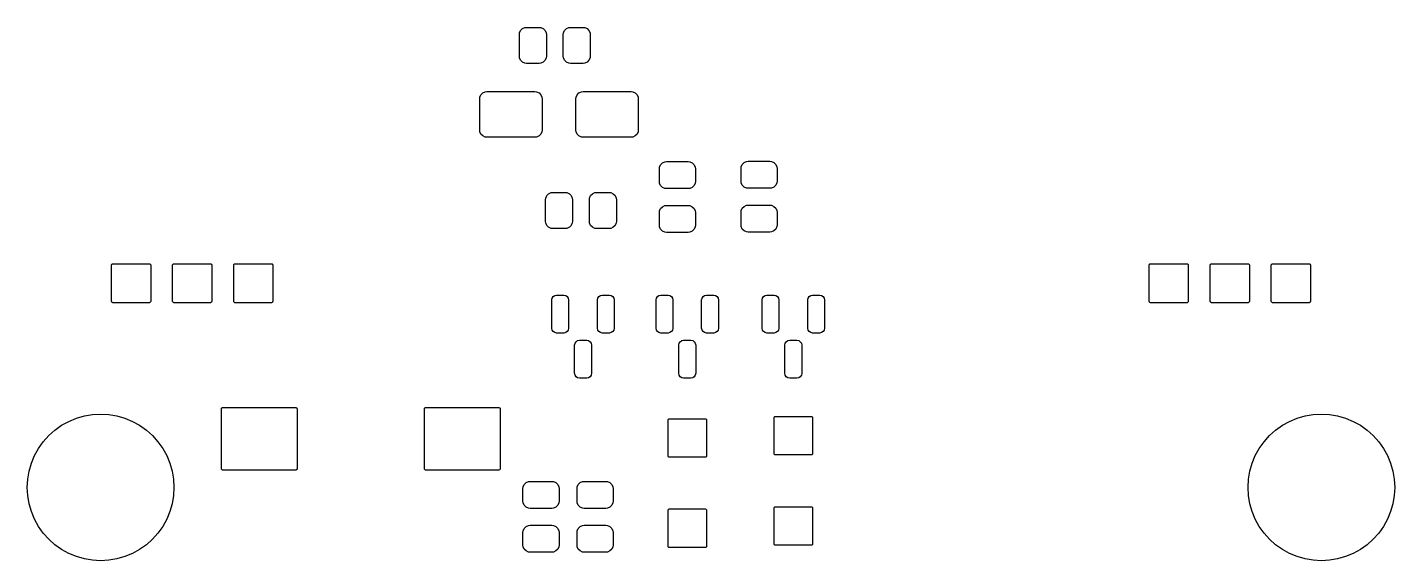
# Model space of a CAD drawing. Extents: x -0.12 to 2.12, y -0.12 to 2.52.
# Drawn here: x -0.12 to 2.12, y -0.12 to 0.754 of the extents above; entities that cross this region are included whole.
import ezdxf

# ---------------------------------------------------------------- set-up
doc = ezdxf.new("R2010")
doc.units = 0
doc.header["$MEASUREMENT"] = 0
doc.layers.add('BLACK', color=7, linetype='CONTINUOUS')

msp = doc.modelspace()

# ---------------------------------------------------------------- linework, layer by layer
at = {"layer": 'BLACK', "linetype": 'CONTINUOUS'}
for p, q in [((0.686, 0.7421), (0.6863, 0.7448)), ((0.686, 0.7067), (0.686, 0.7421)), ((0.6863, 0.7448), (0.6881, 0.7488)), ((0.6881, 0.7488), (0.6912, 0.7519)), ((0.6912, 0.7519), (0.6951, 0.7536)), ((0.6951, 0.7536), (0.6978, 0.7539)), ((0.6978, 0.7539), (0.7185, 0.7539)), ((0.7185, 0.7539), (0.7212, 0.7536)), ((0.7212, 0.7536), (0.7252, 0.7519)), ((0.7252, 0.7519), (0.7282, 0.7488)), ((0.7282, 0.7488), (0.73, 0.7448)), ((0.73, 0.7448), (0.7303, 0.7421)), ((0.7303, 0.7421), (0.7303, 0.7067)), ((0.7579, 0.7421), (0.7582, 0.7448)), ((0.7579, 0.7067), (0.7579, 0.7421)), ((0.7582, 0.7448), (0.7599, 0.7488)), ((0.7599, 0.7488), (0.763, 0.7519)), ((0.763, 0.7519), (0.767, 0.7536)), ((0.767, 0.7536), (0.7697, 0.7539)), ((0.7697, 0.7539), (0.7904, 0.7539)), ((0.7904, 0.7539), (0.7931, 0.7536)), ((0.7931, 0.7536), (0.797, 0.7519)), ((0.797, 0.7519), (0.8001, 0.7488)), ((0.8001, 0.7488), (0.8019, 0.7448)), ((0.8019, 0.7448), (0.8022, 0.7421)), ((0.8022, 0.7421), (0.8022, 0.7067)), ((0.6863, 0.704), (0.686, 0.7067)), ((0.6881, 0.7), (0.6863, 0.704)), ((0.6912, 0.6969), (0.6881, 0.7)), ((0.6951, 0.6952), (0.6912, 0.6969)), ((0.6978, 0.6949), (0.6951, 0.6952)), ((0.7185, 0.6949), (0.6978, 0.6949)), ((0.7212, 0.6952), (0.7185, 0.6949)), ((0.7252, 0.6969), (0.7212, 0.6952)), ((0.7282, 0.7), (0.7252, 0.6969)), ((0.73, 0.704), (0.7282, 0.7)), ((0.7303, 0.7067), (0.73, 0.704)), ((0.7582, 0.704), (0.7579, 0.7067)), ((0.7599, 0.7), (0.7582, 0.704)), ((0.763, 0.6969), (0.7599, 0.7)), ((0.767, 0.6952), (0.763, 0.6969)), ((0.7697, 0.6949), (0.767, 0.6952)), ((0.7904, 0.6949), (0.7697, 0.6949)), ((0.7931, 0.6952), (0.7904, 0.6949)), ((0.797, 0.6969), (0.7931, 0.6952)), ((0.8001, 0.7), (0.797, 0.6969)), ((0.8019, 0.704), (0.8001, 0.7)), ((0.8022, 0.7067), (0.8019, 0.704)), ((0.6211, 0.6368), (0.6214, 0.6395)), ((0.6211, 0.5856), (0.6211, 0.6368)), ((0.6214, 0.6395), (0.6231, 0.6435)), ((0.6231, 0.6435), (0.6262, 0.6466)), ((0.6262, 0.6466), (0.6302, 0.6483)), ((0.6302, 0.6483), (0.6329, 0.6486)), ((0.6329, 0.6486), (0.7116, 0.6486)), ((0.7116, 0.6486), (0.7143, 0.6483)), ((0.7143, 0.6483), (0.7183, 0.6466)), ((0.7183, 0.6466), (0.7214, 0.6435)), ((0.7214, 0.6435), (0.7231, 0.6395)), ((0.7231, 0.6395), (0.7234, 0.6368)), ((0.7234, 0.6368), (0.7234, 0.5856)), ((0.7785, 0.6368), (0.7789, 0.6395)), ((0.7785, 0.5856), (0.7785, 0.6368)), ((0.7789, 0.6395), (0.7806, 0.6435)), ((0.7806, 0.6435), (0.7837, 0.6466)), ((0.7837, 0.6466), (0.7877, 0.6483)), ((0.7877, 0.6483), (0.7904, 0.6486)), ((0.7904, 0.6486), (0.8691, 0.6486)), ((0.8691, 0.6486), (0.8718, 0.6483)), ((0.8718, 0.6483), (0.8758, 0.6466)), ((0.8758, 0.6466), (0.8788, 0.6435)), ((0.8788, 0.6435), (0.8806, 0.6395)), ((0.8806, 0.6395), (0.8809, 0.6368)), ((0.8809, 0.6368), (0.8809, 0.5856)), ((0.6214, 0.5829), (0.6211, 0.5856)), ((0.6231, 0.579), (0.6214, 0.5829)), ((0.7231, 0.5829), (0.7214, 0.579)), ((0.7234, 0.5856), (0.7231, 0.5829)), ((0.7789, 0.5829), (0.7785, 0.5856)), ((0.7806, 0.579), (0.7789, 0.5829)), ((0.8806, 0.5829), (0.8788, 0.579)), ((0.8809, 0.5856), (0.8806, 0.5829)), ((0.6262, 0.5759), (0.6231, 0.579)), ((0.6302, 0.5741), (0.6262, 0.5759)), ((0.6329, 0.5738), (0.6302, 0.5741)), ((0.7116, 0.5738), (0.6329, 0.5738)), ((0.7143, 0.5741), (0.7116, 0.5738)), ((0.7183, 0.5759), (0.7143, 0.5741)), ((0.7214, 0.579), (0.7183, 0.5759)), ((0.7837, 0.5759), (0.7806, 0.579)), ((0.7877, 0.5741), (0.7837, 0.5759)), ((0.7904, 0.5738), (0.7877, 0.5741)), ((0.8691, 0.5738), (0.7904, 0.5738)), ((0.8718, 0.5741), (0.8691, 0.5738)), ((0.8758, 0.5759), (0.8718, 0.5741)), ((0.8788, 0.579), (0.8758, 0.5759)), ((0.9154, 0.5221), (0.9157, 0.5248)), ((0.9154, 0.5015), (0.9154, 0.5221)), ((0.9157, 0.5248), (0.9174, 0.5288)), ((0.9174, 0.5288), (0.9205, 0.5319)), ((0.9205, 0.5319), (0.9245, 0.5336)), ((0.9245, 0.5336), (0.9272, 0.534)), ((0.9272, 0.534), (0.9626, 0.534)), ((0.9626, 0.534), (0.9653, 0.5336)), ((0.9653, 0.5336), (0.9693, 0.5319)), ((0.9693, 0.5319), (0.9723, 0.5288)), ((0.9723, 0.5288), (0.9741, 0.5248)), ((0.9741, 0.5248), (0.9744, 0.5221)), ((0.9744, 0.5221), (0.9744, 0.5015)), ((1.0492, 0.5226), (1.0495, 0.5253)), ((1.0492, 0.502), (1.0492, 0.5226)), ((1.0495, 0.5253), (1.0513, 0.5293)), ((1.0513, 0.5293), (1.0543, 0.5324)), ((1.0543, 0.5324), (1.0583, 0.5341)), ((1.0583, 0.5341), (1.061, 0.5344)), ((1.061, 0.5344), (1.0965, 0.5344)), ((1.0965, 0.5344), (1.0992, 0.5341)), ((1.0992, 0.5341), (1.1031, 0.5324)), ((1.1031, 0.5324), (1.1062, 0.5293)), ((1.1062, 0.5293), (1.108, 0.5253)), ((1.108, 0.5253), (1.1083, 0.5226)), ((1.1083, 0.5226), (1.1083, 0.502)), ((0.9157, 0.4988), (0.9154, 0.5015)), ((0.9174, 0.4948), (0.9157, 0.4988)), ((0.9205, 0.4917), (0.9174, 0.4948)), ((0.9723, 0.4948), (0.9693, 0.4917)), ((0.9741, 0.4988), (0.9723, 0.4948)), ((0.9744, 0.5015), (0.9741, 0.4988)), ((1.0495, 0.4993), (1.0492, 0.502)), ((1.0513, 0.4953), (1.0495, 0.4993)), ((1.0543, 0.4922), (1.0513, 0.4953)), ((1.1062, 0.4953), (1.1031, 0.4922)), ((1.108, 0.4993), (1.1062, 0.4953)), ((1.1083, 0.502), (1.108, 0.4993)), ((0.7288, 0.4715), (0.7292, 0.4742)), ((0.7288, 0.436), (0.7288, 0.4715)), ((0.7292, 0.4742), (0.7309, 0.4781)), ((0.7309, 0.4781), (0.734, 0.4812)), ((0.734, 0.4812), (0.7379, 0.483)), ((0.7379, 0.483), (0.7406, 0.4833)), ((0.7406, 0.4833), (0.7613, 0.4833)), ((0.7613, 0.4833), (0.764, 0.483)), ((0.764, 0.483), (0.768, 0.4812)), ((0.768, 0.4812), (0.7711, 0.4781)), ((0.7711, 0.4781), (0.7728, 0.4742)), ((0.7728, 0.4742), (0.7731, 0.4715)), ((0.7731, 0.4715), (0.7731, 0.436)), ((0.8007, 0.4715), (0.801, 0.4742)), ((0.8007, 0.436), (0.8007, 0.4715)), ((0.801, 0.4742), (0.8028, 0.4781)), ((0.8028, 0.4781), (0.8058, 0.4812)), ((0.8058, 0.4812), (0.8098, 0.483)), ((0.8098, 0.483), (0.8125, 0.4833)), ((0.8125, 0.4833), (0.8332, 0.4833)), ((0.8332, 0.4833), (0.8359, 0.483)), ((0.8359, 0.483), (0.8398, 0.4812)), ((0.8398, 0.4812), (0.8429, 0.4781)), ((0.8429, 0.4781), (0.8447, 0.4742)), ((0.8447, 0.4742), (0.845, 0.4715)), ((0.845, 0.4715), (0.845, 0.436)), ((0.9245, 0.49), (0.9205, 0.4917)), ((0.9272, 0.4897), (0.9245, 0.49)), ((0.9626, 0.4897), (0.9272, 0.4897)), ((0.9653, 0.49), (0.9626, 0.4897)), ((0.9693, 0.4917), (0.9653, 0.49)), ((1.0583, 0.4905), (1.0543, 0.4922)), ((1.061, 0.4902), (1.0583, 0.4905)), ((1.0965, 0.4902), (1.061, 0.4902)), ((1.0992, 0.4905), (1.0965, 0.4902)), ((1.1031, 0.4922), (1.0992, 0.4905)), ((0.9154, 0.4503), (0.9157, 0.453)), ((0.9154, 0.4296), (0.9154, 0.4503)), ((0.9157, 0.453), (0.9174, 0.457)), ((0.9174, 0.457), (0.9205, 0.46)), ((0.9205, 0.46), (0.9245, 0.4618)), ((0.9245, 0.4618), (0.9272, 0.4621)), ((0.9272, 0.4621), (0.9626, 0.4621)), ((0.9626, 0.4621), (0.9653, 0.4618)), ((0.9653, 0.4618), (0.9693, 0.46)), ((0.9693, 0.46), (0.9723, 0.457)), ((0.9723, 0.457), (0.9741, 0.453)), ((0.9741, 0.453), (0.9744, 0.4503)), ((0.9744, 0.4503), (0.9744, 0.4296)), ((1.0492, 0.4508), (1.0495, 0.4535)), ((1.0492, 0.4301), (1.0492, 0.4508)), ((1.0495, 0.4535), (1.0513, 0.4575)), ((1.0513, 0.4575), (1.0543, 0.4605)), ((1.0543, 0.4605), (1.0583, 0.4623)), ((1.0583, 0.4623), (1.061, 0.4626)), ((1.061, 0.4626), (1.0965, 0.4626)), ((1.0965, 0.4626), (1.0992, 0.4623)), ((1.0992, 0.4623), (1.1031, 0.4605)), ((1.1031, 0.4605), (1.1062, 0.4575)), ((1.1062, 0.4575), (1.108, 0.4535)), ((1.108, 0.4535), (1.1083, 0.4508)), ((1.1083, 0.4508), (1.1083, 0.4301)), ((0.7292, 0.4333), (0.7288, 0.436)), ((0.7309, 0.4293), (0.7292, 0.4333)), ((0.734, 0.4263), (0.7309, 0.4293)), ((0.7379, 0.4245), (0.734, 0.4263)), ((0.768, 0.4263), (0.764, 0.4245)), ((0.7711, 0.4293), (0.768, 0.4263)), ((0.7728, 0.4333), (0.7711, 0.4293)), ((0.7731, 0.436), (0.7728, 0.4333)), ((0.801, 0.4333), (0.8007, 0.436)), ((0.8028, 0.4293), (0.801, 0.4333)), ((0.8058, 0.4263), (0.8028, 0.4293)), ((0.8098, 0.4245), (0.8058, 0.4263)), ((0.8398, 0.4263), (0.8359, 0.4245)), ((0.8429, 0.4293), (0.8398, 0.4263)), ((0.8447, 0.4333), (0.8429, 0.4293)), ((0.845, 0.436), (0.8447, 0.4333)), ((0.9157, 0.4269), (0.9154, 0.4296)), ((0.9174, 0.423), (0.9157, 0.4269)), ((0.9741, 0.4269), (0.9723, 0.423)), ((0.9744, 0.4296), (0.9741, 0.4269)), ((1.0495, 0.4274), (1.0492, 0.4301)), ((1.0513, 0.4234), (1.0495, 0.4274)), ((1.108, 0.4274), (1.1062, 0.4234)), ((1.1083, 0.4301), (1.108, 0.4274)), ((0.7406, 0.4242), (0.7379, 0.4245)), ((0.7613, 0.4242), (0.7406, 0.4242)), ((0.764, 0.4245), (0.7613, 0.4242)), ((0.8125, 0.4242), (0.8098, 0.4245)), ((0.8332, 0.4242), (0.8125, 0.4242)), ((0.8359, 0.4245), (0.8332, 0.4242)), ((0.9205, 0.4199), (0.9174, 0.423)), ((0.9245, 0.4181), (0.9205, 0.4199)), ((0.9272, 0.4178), (0.9245, 0.4181)), ((0.9626, 0.4178), (0.9272, 0.4178)), ((0.9653, 0.4181), (0.9626, 0.4178)), ((0.9693, 0.4199), (0.9653, 0.4181)), ((0.9723, 0.423), (0.9693, 0.4199)), ((1.0543, 0.4204), (1.0513, 0.4234)), ((1.0583, 0.4186), (1.0543, 0.4204)), ((1.061, 0.4183), (1.0583, 0.4186)), ((1.0965, 0.4183), (1.061, 0.4183)), ((1.0992, 0.4186), (1.0965, 0.4183)), ((1.1031, 0.4204), (1.0992, 0.4186)), ((1.1062, 0.4234), (1.1031, 0.4204)), ((0.018, 0.3646), (0.0182, 0.3654)), ((0.018, 0.3046), (0.018, 0.3646)), ((0.0182, 0.3654), (0.0186, 0.366)), ((0.0186, 0.366), (0.0192, 0.3665)), ((0.0192, 0.3665), (0.02, 0.3666)), ((0.02, 0.3666), (0.08, 0.3666)), ((0.08, 0.3666), (0.0808, 0.3665)), ((0.0808, 0.3665), (0.0814, 0.366)), ((0.0814, 0.366), (0.0818, 0.3654)), ((0.0818, 0.3654), (0.082, 0.3646)), ((0.082, 0.3646), (0.082, 0.3046)), ((0.118, 0.3646), (0.1182, 0.3654)), ((0.118, 0.3046), (0.118, 0.3646)), ((0.1182, 0.3654), (0.1186, 0.366)), ((0.1186, 0.366), (0.1192, 0.3665)), ((0.1192, 0.3665), (0.12, 0.3666)), ((0.12, 0.3666), (0.18, 0.3666)), ((0.18, 0.3666), (0.1808, 0.3665)), ((0.1808, 0.3665), (0.1814, 0.366)), ((0.1814, 0.366), (0.1818, 0.3654)), ((0.1818, 0.3654), (0.182, 0.3646)), ((0.182, 0.3646), (0.182, 0.3046)), ((0.218, 0.3646), (0.2182, 0.3654)), ((0.218, 0.3046), (0.218, 0.3646)), ((0.2182, 0.3654), (0.2186, 0.366)), ((0.2186, 0.366), (0.2192, 0.3665)), ((0.2192, 0.3665), (0.22, 0.3666)), ((0.22, 0.3666), (0.28, 0.3666)), ((0.28, 0.3666), (0.2808, 0.3665)), ((0.2808, 0.3665), (0.2814, 0.366)), ((0.2814, 0.366), (0.2818, 0.3654)), ((0.2818, 0.3654), (0.282, 0.3646)), ((0.282, 0.3646), (0.282, 0.3046)), ((1.718, 0.3646), (1.7182, 0.3654)), ((1.718, 0.3046), (1.718, 0.3646)), ((1.7182, 0.3654), (1.7186, 0.366)), ((1.7186, 0.366), (1.7192, 0.3665)), ((1.7192, 0.3665), (1.72, 0.3666)), ((1.72, 0.3666), (1.78, 0.3666)), ((1.78, 0.3666), (1.7808, 0.3665)), ((1.7808, 0.3665), (1.7814, 0.366)), ((1.7814, 0.366), (1.7818, 0.3654)), ((1.7818, 0.3654), (1.782, 0.3646)), ((1.782, 0.3646), (1.782, 0.3046)), ((1.818, 0.3646), (1.8182, 0.3654)), ((1.818, 0.3046), (1.818, 0.3646)), ((1.8182, 0.3654), (1.8186, 0.366)), ((1.8186, 0.366), (1.8192, 0.3665)), ((1.8192, 0.3665), (1.82, 0.3666)), ((1.82, 0.3666), (1.88, 0.3666)), ((1.88, 0.3666), (1.8808, 0.3665)), ((1.8808, 0.3665), (1.8814, 0.366)), ((1.8814, 0.366), (1.8818, 0.3654)), ((1.8818, 0.3654), (1.882, 0.3646)), ((1.882, 0.3646), (1.882, 0.3046)), ((1.918, 0.3646), (1.9182, 0.3654)), ((1.918, 0.3046), (1.918, 0.3646)), ((1.9182, 0.3654), (1.9186, 0.366)), ((1.9186, 0.366), (1.9192, 0.3665)), ((1.9192, 0.3665), (1.92, 0.3666)), ((1.92, 0.3666), (1.98, 0.3666)), ((1.98, 0.3666), (1.9808, 0.3665)), ((1.9808, 0.3665), (1.9814, 0.366)), ((1.9814, 0.366), (1.9818, 0.3654)), ((1.9818, 0.3654), (1.982, 0.3646)), ((1.982, 0.3646), (1.982, 0.3046)), ((0.7415, 0.3127), (0.744, 0.3144)), ((0.744, 0.3144), (0.747, 0.315)), ((0.747, 0.315), (0.7589, 0.315)), ((0.7589, 0.315), (0.7619, 0.3144)), ((0.7619, 0.3144), (0.7644, 0.3127)), ((0.8163, 0.3127), (0.8188, 0.3144)), ((0.8188, 0.3144), (0.8219, 0.315)), ((0.8219, 0.315), (0.8337, 0.315)), ((0.8337, 0.315), (0.8367, 0.3144)), ((0.8367, 0.3144), (0.8392, 0.3127)), ((0.9122, 0.3127), (0.9148, 0.3144)), ((0.9148, 0.3144), (0.9178, 0.315)), ((0.9178, 0.315), (0.9296, 0.315)), ((0.9296, 0.315), (0.9326, 0.3144)), ((0.9326, 0.3144), (0.9352, 0.3127)), ((0.9871, 0.3127), (0.9896, 0.3144)), ((0.9896, 0.3144), (0.9926, 0.315)), ((0.9926, 0.315), (1.0044, 0.315)), ((1.0044, 0.315), (1.0074, 0.3144)), ((1.0074, 0.3144), (1.01, 0.3127)), ((1.086, 0.3127), (1.0885, 0.3144)), ((1.0885, 0.3144), (1.0915, 0.315)), ((1.0915, 0.315), (1.1033, 0.315)), ((1.1033, 0.315), (1.1064, 0.3144)), ((1.1064, 0.3144), (1.1089, 0.3127)), ((1.1608, 0.3127), (1.1633, 0.3144)), ((1.1633, 0.3144), (1.1663, 0.315)), ((1.1663, 0.315), (1.1781, 0.315)), ((1.1781, 0.315), (1.1812, 0.3144)), ((1.1812, 0.3144), (1.1837, 0.3127)), ((0.0182, 0.3039), (0.018, 0.3046)), ((0.0186, 0.3033), (0.0182, 0.3039)), ((0.0192, 0.3028), (0.0186, 0.3033)), ((0.02, 0.3027), (0.0192, 0.3028)), ((0.08, 0.3027), (0.02, 0.3027)), ((0.0808, 0.3028), (0.08, 0.3027)), ((0.0814, 0.3033), (0.0808, 0.3028)), ((0.0818, 0.3039), (0.0814, 0.3033)), ((0.082, 0.3046), (0.0818, 0.3039)), ((0.1182, 0.3039), (0.118, 0.3046)), ((0.1186, 0.3033), (0.1182, 0.3039)), ((0.1192, 0.3028), (0.1186, 0.3033)), ((0.12, 0.3027), (0.1192, 0.3028)), ((0.18, 0.3027), (0.12, 0.3027)), ((0.1808, 0.3028), (0.18, 0.3027)), ((0.1814, 0.3033), (0.1808, 0.3028)), ((0.1818, 0.3039), (0.1814, 0.3033)), ((0.182, 0.3046), (0.1818, 0.3039)), ((0.2182, 0.3039), (0.218, 0.3046)), ((0.2186, 0.3033), (0.2182, 0.3039)), ((0.2192, 0.3028), (0.2186, 0.3033)), ((0.22, 0.3027), (0.2192, 0.3028)), ((0.28, 0.3027), (0.22, 0.3027)), ((0.2808, 0.3028), (0.28, 0.3027)), ((0.2814, 0.3033), (0.2808, 0.3028)), ((0.2818, 0.3039), (0.2814, 0.3033)), ((0.282, 0.3046), (0.2818, 0.3039)), ((0.7392, 0.3071), (0.7398, 0.3101)), ((0.7392, 0.2608), (0.7392, 0.3071)), ((0.7398, 0.3101), (0.7415, 0.3127)), ((0.7644, 0.3127), (0.7661, 0.3101)), ((0.7661, 0.3101), (0.7667, 0.3071)), ((0.7667, 0.3071), (0.7667, 0.2608)), ((0.814, 0.3071), (0.8146, 0.3101)), ((0.814, 0.2608), (0.814, 0.3071)), ((0.8146, 0.3101), (0.8163, 0.3127)), ((0.8392, 0.3127), (0.8409, 0.3101)), ((0.8409, 0.3101), (0.8415, 0.3071)), ((0.8415, 0.3071), (0.8415, 0.2608)), ((0.9099, 0.3071), (0.9105, 0.3101)), ((0.9099, 0.2608), (0.9099, 0.3071)), ((0.9105, 0.3101), (0.9122, 0.3127)), ((0.9352, 0.3127), (0.9369, 0.3101)), ((0.9369, 0.3101), (0.9375, 0.3071)), ((0.9375, 0.3071), (0.9375, 0.2608)), ((0.9847, 0.3071), (0.9853, 0.3101)), ((0.9847, 0.2608), (0.9847, 0.3071)), ((0.9853, 0.3101), (0.9871, 0.3127)), ((1.01, 0.3127), (1.0117, 0.3101)), ((1.0117, 0.3101), (1.0123, 0.3071)), ((1.0123, 0.3071), (1.0123, 0.2608)), ((1.0837, 0.3071), (1.0843, 0.3101)), ((1.0837, 0.2608), (1.0837, 0.3071)), ((1.0843, 0.3101), (1.086, 0.3127)), ((1.1089, 0.3127), (1.1106, 0.3101)), ((1.1106, 0.3101), (1.1112, 0.3071)), ((1.1112, 0.3071), (1.1112, 0.2608)), ((1.1585, 0.3071), (1.1591, 0.3101)), ((1.1585, 0.2608), (1.1585, 0.3071)), ((1.1591, 0.3101), (1.1608, 0.3127)), ((1.1837, 0.3127), (1.1854, 0.3101)), ((1.1854, 0.3101), (1.186, 0.3071)), ((1.186, 0.3071), (1.186, 0.2608)), ((1.7182, 0.3039), (1.718, 0.3046)), ((1.7186, 0.3033), (1.7182, 0.3039)), ((1.7192, 0.3028), (1.7186, 0.3033)), ((1.72, 0.3027), (1.7192, 0.3028)), ((1.78, 0.3027), (1.72, 0.3027)), ((1.7808, 0.3028), (1.78, 0.3027)), ((1.7814, 0.3033), (1.7808, 0.3028)), ((1.7818, 0.3039), (1.7814, 0.3033)), ((1.782, 0.3046), (1.7818, 0.3039)), ((1.8182, 0.3039), (1.818, 0.3046)), ((1.8186, 0.3033), (1.8182, 0.3039)), ((1.8192, 0.3028), (1.8186, 0.3033)), ((1.82, 0.3027), (1.8192, 0.3028)), ((1.88, 0.3027), (1.82, 0.3027)), ((1.8808, 0.3028), (1.88, 0.3027)), ((1.8814, 0.3033), (1.8808, 0.3028)), ((1.8818, 0.3039), (1.8814, 0.3033)), ((1.882, 0.3046), (1.8818, 0.3039)), ((1.9182, 0.3039), (1.918, 0.3046)), ((1.9186, 0.3033), (1.9182, 0.3039)), ((1.9192, 0.3028), (1.9186, 0.3033)), ((1.92, 0.3027), (1.9192, 0.3028)), ((1.98, 0.3027), (1.92, 0.3027)), ((1.9808, 0.3028), (1.98, 0.3027)), ((1.9814, 0.3033), (1.9808, 0.3028)), ((1.9818, 0.3039), (1.9814, 0.3033)), ((1.982, 0.3046), (1.9818, 0.3039)), ((0.7398, 0.2578), (0.7392, 0.2608)), ((0.7415, 0.2553), (0.7398, 0.2578)), ((0.744, 0.2536), (0.7415, 0.2553)), ((0.747, 0.253), (0.744, 0.2536)), ((0.7589, 0.253), (0.747, 0.253)), ((0.7619, 0.2536), (0.7589, 0.253)), ((0.7644, 0.2553), (0.7619, 0.2536)), ((0.7661, 0.2578), (0.7644, 0.2553)), ((0.7667, 0.2608), (0.7661, 0.2578)), ((0.8146, 0.2578), (0.814, 0.2608)), ((0.8163, 0.2553), (0.8146, 0.2578)), ((0.8188, 0.2536), (0.8163, 0.2553)), ((0.8219, 0.253), (0.8188, 0.2536)), ((0.8337, 0.253), (0.8219, 0.253)), ((0.8367, 0.2536), (0.8337, 0.253)), ((0.8392, 0.2553), (0.8367, 0.2536)), ((0.8409, 0.2578), (0.8392, 0.2553)), ((0.8415, 0.2608), (0.8409, 0.2578)), ((0.9105, 0.2578), (0.9099, 0.2608)), ((0.9122, 0.2553), (0.9105, 0.2578)), ((0.9148, 0.2536), (0.9122, 0.2553)), ((0.9178, 0.253), (0.9148, 0.2536)), ((0.9296, 0.253), (0.9178, 0.253)), ((0.9326, 0.2536), (0.9296, 0.253)), ((0.9352, 0.2553), (0.9326, 0.2536)), ((0.9369, 0.2578), (0.9352, 0.2553)), ((0.9375, 0.2608), (0.9369, 0.2578)), ((0.9853, 0.2578), (0.9847, 0.2608)), ((0.9871, 0.2553), (0.9853, 0.2578)), ((0.9896, 0.2536), (0.9871, 0.2553)), ((0.9926, 0.253), (0.9896, 0.2536)), ((1.0044, 0.253), (0.9926, 0.253)), ((1.0074, 0.2536), (1.0044, 0.253)), ((1.01, 0.2553), (1.0074, 0.2536)), ((1.0117, 0.2578), (1.01, 0.2553)), ((1.0123, 0.2608), (1.0117, 0.2578)), ((1.0843, 0.2578), (1.0837, 0.2608)), ((1.086, 0.2553), (1.0843, 0.2578)), ((1.0885, 0.2536), (1.086, 0.2553)), ((1.0915, 0.253), (1.0885, 0.2536)), ((1.1033, 0.253), (1.0915, 0.253)), ((1.1064, 0.2536), (1.1033, 0.253)), ((1.1089, 0.2553), (1.1064, 0.2536)), ((1.1106, 0.2578), (1.1089, 0.2553)), ((1.1112, 0.2608), (1.1106, 0.2578)), ((1.1591, 0.2578), (1.1585, 0.2608)), ((1.1608, 0.2553), (1.1591, 0.2578)), ((1.1633, 0.2536), (1.1608, 0.2553)), ((1.1663, 0.253), (1.1633, 0.2536)), ((1.1781, 0.253), (1.1663, 0.253)), ((1.1812, 0.2536), (1.1781, 0.253)), ((1.1837, 0.2553), (1.1812, 0.2536)), ((1.1854, 0.2578), (1.1837, 0.2553)), ((1.186, 0.2608), (1.1854, 0.2578)), ((0.7766, 0.2333), (0.7772, 0.2363)), ((0.7766, 0.187), (0.7766, 0.2333)), ((0.7772, 0.2363), (0.7789, 0.2388)), ((0.7789, 0.2388), (0.7814, 0.2405)), ((0.7814, 0.2405), (0.7844, 0.2411)), ((0.7844, 0.2411), (0.7963, 0.2411)), ((0.7963, 0.2411), (0.7993, 0.2405)), ((0.7993, 0.2405), (0.8018, 0.2388)), ((0.8018, 0.2388), (0.8035, 0.2363)), ((0.8035, 0.2363), (0.8041, 0.2333)), ((0.8041, 0.2333), (0.8041, 0.187)), ((0.9473, 0.2333), (0.9479, 0.2363)), ((0.9473, 0.187), (0.9473, 0.2333)), ((0.9479, 0.2363), (0.9496, 0.2388)), ((0.9496, 0.2388), (0.9522, 0.2405)), ((0.9522, 0.2405), (0.9552, 0.2411)), ((0.9552, 0.2411), (0.967, 0.2411)), ((0.967, 0.2411), (0.97, 0.2405)), ((0.97, 0.2405), (0.9726, 0.2388)), ((0.9726, 0.2388), (0.9743, 0.2363)), ((0.9743, 0.2363), (0.9749, 0.2333)), ((0.9749, 0.2333), (0.9749, 0.187)), ((1.1211, 0.2333), (1.1217, 0.2363)), ((1.1211, 0.187), (1.1211, 0.2333)), ((1.1217, 0.2363), (1.1234, 0.2388)), ((1.1234, 0.2388), (1.1259, 0.2405)), ((1.1259, 0.2405), (1.1289, 0.2411)), ((1.1289, 0.2411), (1.1407, 0.2411)), ((1.1407, 0.2411), (1.1438, 0.2405)), ((1.1438, 0.2405), (1.1463, 0.2388)), ((1.1463, 0.2388), (1.148, 0.2363)), ((1.148, 0.2363), (1.1486, 0.2333)), ((1.1486, 0.2333), (1.1486, 0.187)), ((0.7772, 0.184), (0.7766, 0.187)), ((0.7789, 0.1814), (0.7772, 0.184)), ((0.7814, 0.1797), (0.7789, 0.1814)), ((0.7844, 0.1791), (0.7814, 0.1797)), ((0.7993, 0.1797), (0.7963, 0.1791)), ((0.8018, 0.1814), (0.7993, 0.1797)), ((0.8035, 0.184), (0.8018, 0.1814)), ((0.8041, 0.187), (0.8035, 0.184)), ((0.9479, 0.184), (0.9473, 0.187)), ((0.9496, 0.1814), (0.9479, 0.184)), ((0.9522, 0.1797), (0.9496, 0.1814)), ((0.9552, 0.1791), (0.9522, 0.1797)), ((0.97, 0.1797), (0.967, 0.1791)), ((0.9726, 0.1814), (0.97, 0.1797)), ((0.9743, 0.184), (0.9726, 0.1814)), ((0.9749, 0.187), (0.9743, 0.184)), ((1.1217, 0.184), (1.1211, 0.187)), ((1.1234, 0.1814), (1.1217, 0.184)), ((1.1259, 0.1797), (1.1234, 0.1814)), ((1.1289, 0.1791), (1.1259, 0.1797)), ((1.1438, 0.1797), (1.1407, 0.1791)), ((1.1463, 0.1814), (1.1438, 0.1797)), ((1.148, 0.184), (1.1463, 0.1814)), ((1.1486, 0.187), (1.148, 0.184)), ((0.7963, 0.1791), (0.7844, 0.1791)), ((0.967, 0.1791), (0.9552, 0.1791)), ((1.1407, 0.1791), (1.1289, 0.1791)), ((-0.0521, 0.1082), (-0.0397, 0.1133)), ((-0.0397, 0.1133), (-0.0267, 0.1171)), ((-0.0267, 0.1171), (-0.0134, 0.1193)), ((-0.0134, 0.1193), (0, 0.1201)), ((0, 0.1201), (0.0134, 0.1193)), ((0.0134, 0.1193), (0.0267, 0.1171)), ((0.0267, 0.1171), (0.0397, 0.1133)), ((0.0397, 0.1133), (0.0521, 0.1082)), ((0.1978, 0.1288), (0.198, 0.1296)), ((0.1978, 0.0304), (0.1978, 0.1288)), ((0.198, 0.1296), (0.1984, 0.1302)), ((0.1984, 0.1302), (0.199, 0.1306)), ((0.199, 0.1306), (0.1998, 0.1308)), ((0.1998, 0.1308), (0.3199, 0.1308)), ((0.3199, 0.1308), (0.3206, 0.1306)), ((0.3206, 0.1306), (0.3213, 0.1302)), ((0.3213, 0.1302), (0.3217, 0.1296)), ((0.3217, 0.1296), (0.3219, 0.1288)), ((0.3219, 0.1288), (0.3219, 0.0304)), ((0.5305, 0.1288), (0.5307, 0.1296)), ((0.5305, 0.0304), (0.5305, 0.1288)), ((0.5307, 0.1296), (0.5311, 0.1302)), ((0.5311, 0.1302), (0.5317, 0.1306)), ((0.5317, 0.1306), (0.5325, 0.1308)), ((0.5325, 0.1308), (0.6526, 0.1308)), ((0.6526, 0.1308), (0.6533, 0.1306)), ((0.6533, 0.1306), (0.654, 0.1302)), ((0.654, 0.1302), (0.6544, 0.1296)), ((0.6544, 0.1296), (0.6545, 0.1288)), ((0.6545, 0.1288), (0.6545, 0.0304)), ((0.9298, 0.1114), (0.9302, 0.112)), ((0.9302, 0.112), (0.9308, 0.1124)), ((0.9308, 0.1124), (0.9316, 0.1126)), ((0.9316, 0.1126), (0.9906, 0.1126)), ((0.9906, 0.1126), (0.9914, 0.1124)), ((0.9914, 0.1124), (0.992, 0.112)), ((0.992, 0.112), (0.9925, 0.1114)), ((1.1033, 0.1144), (1.1035, 0.1151)), ((1.1033, 0.0553), (1.1033, 0.1144)), ((1.1035, 0.1151), (1.1039, 0.1158)), ((1.1039, 0.1158), (1.1046, 0.1162)), ((1.1046, 0.1162), (1.1053, 0.1163)), ((1.1053, 0.1163), (1.1644, 0.1163)), ((1.1644, 0.1163), (1.1651, 0.1162)), ((1.1651, 0.1162), (1.1658, 0.1158)), ((1.1658, 0.1158), (1.1662, 0.1151)), ((1.1662, 0.1151), (1.1663, 0.1144)), ((1.1663, 0.1144), (1.1663, 0.0553)), ((1.9479, 0.1082), (1.9603, 0.1133)), ((1.9603, 0.1133), (1.9733, 0.1171)), ((1.9733, 0.1171), (1.9866, 0.1193)), ((1.9866, 0.1193), (2, 0.1201)), ((2, 0.1201), (2.0134, 0.1193)), ((2.0134, 0.1193), (2.0267, 0.1171)), ((2.0267, 0.1171), (2.0397, 0.1133)), ((2.0397, 0.1133), (2.0521, 0.1082)), ((-0.0849, 0.0849), (-0.0749, 0.0939)), ((-0.0749, 0.0939), (-0.0639, 0.1017)), ((-0.0639, 0.1017), (-0.0521, 0.1082)), ((0.0521, 0.1082), (0.0639, 0.1017)), ((0.0639, 0.1017), (0.0749, 0.0939)), ((0.0749, 0.0939), (0.0849, 0.0849)), ((0.9296, 0.1106), (0.9298, 0.1114)), ((0.9296, 0.0516), (0.9296, 0.1106)), ((0.9925, 0.1114), (0.9926, 0.1106)), ((0.9926, 0.1106), (0.9926, 0.0516)), ((1.9151, 0.0849), (1.9251, 0.0939)), ((1.9251, 0.0939), (1.9361, 0.1017)), ((1.9361, 0.1017), (1.9479, 0.1082)), ((2.0521, 0.1082), (2.0639, 0.1017)), ((2.0639, 0.1017), (2.0749, 0.0939)), ((2.0749, 0.0939), (2.0849, 0.0849)), ((-0.1017, 0.0639), (-0.0939, 0.0749)), ((-0.0939, 0.0749), (-0.0849, 0.0849)), ((0.0849, 0.0849), (0.0939, 0.0749)), ((0.0939, 0.0749), (0.1017, 0.0639)), ((1.8983, 0.0639), (1.9061, 0.0749)), ((1.9061, 0.0749), (1.9151, 0.0849)), ((2.0849, 0.0849), (2.0939, 0.0749)), ((2.0939, 0.0749), (2.1017, 0.0639)), ((-0.1133, 0.0397), (-0.1082, 0.0521)), ((-0.1082, 0.0521), (-0.1017, 0.0639)), ((0.1017, 0.0639), (0.1082, 0.0521)), ((0.1082, 0.0521), (0.1133, 0.0397)), ((0.9298, 0.0508), (0.9296, 0.0516)), ((0.9302, 0.0502), (0.9298, 0.0508)), ((0.9308, 0.0498), (0.9302, 0.0502)), ((0.9316, 0.0496), (0.9308, 0.0498)), ((0.9906, 0.0496), (0.9316, 0.0496)), ((0.9914, 0.0498), (0.9906, 0.0496)), ((0.992, 0.0502), (0.9914, 0.0498)), ((0.9925, 0.0508), (0.992, 0.0502)), ((0.9926, 0.0516), (0.9925, 0.0508)), ((1.1035, 0.0546), (1.1033, 0.0553)), ((1.1039, 0.0539), (1.1035, 0.0546)), ((1.1046, 0.0535), (1.1039, 0.0539)), ((1.1053, 0.0533), (1.1046, 0.0535)), ((1.1644, 0.0533), (1.1053, 0.0533)), ((1.1651, 0.0535), (1.1644, 0.0533)), ((1.1658, 0.0539), (1.1651, 0.0535)), ((1.1662, 0.0546), (1.1658, 0.0539)), ((1.1663, 0.0553), (1.1662, 0.0546)), ((1.8867, 0.0397), (1.8918, 0.0521)), ((1.8918, 0.0521), (1.8983, 0.0639)), ((2.1017, 0.0639), (2.1082, 0.0521)), ((2.1082, 0.0521), (2.1133, 0.0397)), ((-0.1193, 0.0134), (-0.1171, 0.0267)), ((-0.1171, 0.0267), (-0.1133, 0.0397)), ((0.1133, 0.0397), (0.1171, 0.0267)), ((0.1171, 0.0267), (0.1193, 0.0134)), ((0.198, 0.0296), (0.1978, 0.0304)), ((0.1984, 0.029), (0.198, 0.0296)), ((0.199, 0.0286), (0.1984, 0.029)), ((0.1998, 0.0284), (0.199, 0.0286)), ((0.3199, 0.0284), (0.1998, 0.0284)), ((0.3206, 0.0286), (0.3199, 0.0284)), ((0.3213, 0.029), (0.3206, 0.0286)), ((0.3217, 0.0296), (0.3213, 0.029)), ((0.3219, 0.0304), (0.3217, 0.0296)), ((0.5307, 0.0296), (0.5305, 0.0304)), ((0.5311, 0.029), (0.5307, 0.0296)), ((0.5317, 0.0286), (0.5311, 0.029)), ((0.5325, 0.0284), (0.5317, 0.0286)), ((0.6526, 0.0284), (0.5325, 0.0284)), ((0.6533, 0.0286), (0.6526, 0.0284)), ((0.654, 0.029), (0.6533, 0.0286)), ((0.6544, 0.0296), (0.654, 0.029)), ((0.6545, 0.0304), (0.6544, 0.0296)), ((1.8807, 0.0134), (1.8829, 0.0267)), ((1.8829, 0.0267), (1.8867, 0.0397)), ((2.1133, 0.0397), (2.1171, 0.0267)), ((2.1171, 0.0267), (2.1193, 0.0134)), ((-0.1201, 0), (-0.1193, 0.0134)), ((-0.1193, -0.0134), (-0.1201, 0)), ((0.1193, 0.0134), (0.1201, 0)), ((0.1201, 0), (0.1193, -0.0134)), ((0.6919, -0.002), (0.6922, 0.0007)), ((0.6922, 0.0007), (0.694, 0.0047)), ((0.694, 0.0047), (0.6971, 0.0078)), ((0.6971, 0.0078), (0.701, 0.0095)), ((0.701, 0.0095), (0.7037, 0.0098)), ((0.7037, 0.0098), (0.7392, 0.0098)), ((0.7392, 0.0098), (0.7419, 0.0095)), ((0.7419, 0.0095), (0.7458, 0.0078)), ((0.7458, 0.0078), (0.7489, 0.0047)), ((0.7489, 0.0047), (0.7507, 0.0007)), ((0.7507, 0.0007), (0.751, -0.002)), ((0.7805, -0.002), (0.7808, 0.0007)), ((0.7808, 0.0007), (0.7826, 0.0047)), ((0.7826, 0.0047), (0.7856, 0.0078)), ((0.7856, 0.0078), (0.7896, 0.0095)), ((0.7896, 0.0095), (0.7923, 0.0098)), ((0.7923, 0.0098), (0.8278, 0.0098)), ((0.8278, 0.0098), (0.8305, 0.0095)), ((0.8305, 0.0095), (0.8344, 0.0078)), ((0.8344, 0.0078), (0.8375, 0.0047)), ((0.8375, 0.0047), (0.8393, 0.0007)), ((0.8393, 0.0007), (0.8396, -0.002)), ((1.8799, 0), (1.8807, 0.0134)), ((1.8807, -0.0134), (1.8799, 0)), ((2.1193, 0.0134), (2.1201, 0)), ((2.1201, 0), (2.1193, -0.0134)), ((-0.1171, -0.0267), (-0.1193, -0.0134)), ((0.1193, -0.0134), (0.1171, -0.0267)), ((0.6919, -0.0226), (0.6919, -0.002)), ((0.751, -0.002), (0.751, -0.0226)), ((0.7805, -0.0226), (0.7805, -0.002)), ((0.8396, -0.002), (0.8396, -0.0226)), ((1.8829, -0.0267), (1.8807, -0.0134)), ((2.1193, -0.0134), (2.1171, -0.0267)), ((-0.1133, -0.0397), (-0.1171, -0.0267)), ((-0.1082, -0.0521), (-0.1133, -0.0397)), ((0.1133, -0.0397), (0.1082, -0.0521)), ((0.1171, -0.0267), (0.1133, -0.0397)), ((0.6922, -0.0253), (0.6919, -0.0226)), ((0.694, -0.0293), (0.6922, -0.0253)), ((0.6971, -0.0324), (0.694, -0.0293)), ((0.701, -0.0341), (0.6971, -0.0324)), ((0.7037, -0.0344), (0.701, -0.0341)), ((0.7392, -0.0344), (0.7037, -0.0344)), ((0.7419, -0.0341), (0.7392, -0.0344)), ((0.7458, -0.0324), (0.7419, -0.0341)), ((0.7489, -0.0293), (0.7458, -0.0324)), ((0.7507, -0.0253), (0.7489, -0.0293)), ((0.751, -0.0226), (0.7507, -0.0253)), ((0.7808, -0.0253), (0.7805, -0.0226)), ((0.7826, -0.0293), (0.7808, -0.0253)), ((0.7856, -0.0324), (0.7826, -0.0293)), ((0.7896, -0.0341), (0.7856, -0.0324)), ((0.7923, -0.0344), (0.7896, -0.0341)), ((0.8278, -0.0344), (0.7923, -0.0344)), ((0.8305, -0.0341), (0.8278, -0.0344)), ((0.8344, -0.0324), (0.8305, -0.0341)), ((0.8375, -0.0293), (0.8344, -0.0324)), ((0.8393, -0.0253), (0.8375, -0.0293)), ((0.8396, -0.0226), (0.8393, -0.0253)), ((0.9296, -0.0374), (0.9298, -0.0366)), ((0.9296, -0.0965), (0.9296, -0.0374)), ((0.9298, -0.0366), (0.9302, -0.036)), ((0.9302, -0.036), (0.9308, -0.0356)), ((0.9308, -0.0356), (0.9316, -0.0354)), ((0.9316, -0.0354), (0.9906, -0.0354)), ((0.9906, -0.0354), (0.9914, -0.0356)), ((0.9914, -0.0356), (0.992, -0.036)), ((0.992, -0.036), (0.9925, -0.0366)), ((0.9925, -0.0366), (0.9926, -0.0374)), ((0.9926, -0.0374), (0.9926, -0.0965)), ((1.1033, -0.0337), (1.1035, -0.0329)), ((1.1033, -0.0927), (1.1033, -0.0337)), ((1.1035, -0.0329), (1.1039, -0.0323)), ((1.1039, -0.0323), (1.1046, -0.0318)), ((1.1046, -0.0318), (1.1053, -0.0317)), ((1.1053, -0.0317), (1.1644, -0.0317)), ((1.1644, -0.0317), (1.1651, -0.0318)), ((1.1651, -0.0318), (1.1658, -0.0323)), ((1.1658, -0.0323), (1.1662, -0.0329)), ((1.1662, -0.0329), (1.1663, -0.0337)), ((1.1663, -0.0337), (1.1663, -0.0927)), ((1.8867, -0.0397), (1.8829, -0.0267)), ((1.8918, -0.0521), (1.8867, -0.0397)), ((2.1133, -0.0397), (2.1082, -0.0521)), ((2.1171, -0.0267), (2.1133, -0.0397)), ((-0.1017, -0.0639), (-0.1082, -0.0521)), ((-0.0939, -0.0749), (-0.1017, -0.0639)), ((0.1017, -0.0639), (0.0939, -0.0749)), ((0.1082, -0.0521), (0.1017, -0.0639)), ((0.6922, -0.0711), (0.694, -0.0671)), ((0.694, -0.0671), (0.6971, -0.0641)), ((0.6971, -0.0641), (0.701, -0.0623)), ((0.701, -0.0623), (0.7037, -0.062)), ((0.7037, -0.062), (0.7392, -0.062)), ((0.7392, -0.062), (0.7419, -0.0623)), ((0.7419, -0.0623), (0.7458, -0.0641)), ((0.7458, -0.0641), (0.7489, -0.0671)), ((0.7489, -0.0671), (0.7507, -0.0711)), ((0.7808, -0.0711), (0.7826, -0.0671)), ((0.7826, -0.0671), (0.7856, -0.0641)), ((0.7856, -0.0641), (0.7896, -0.0623)), ((0.7896, -0.0623), (0.7923, -0.062)), ((0.7923, -0.062), (0.8278, -0.062)), ((0.8278, -0.062), (0.8305, -0.0623)), ((0.8305, -0.0623), (0.8344, -0.0641)), ((0.8344, -0.0641), (0.8375, -0.0671)), ((0.8375, -0.0671), (0.8393, -0.0711)), ((1.8983, -0.0639), (1.8918, -0.0521)), ((1.9061, -0.0749), (1.8983, -0.0639)), ((2.1017, -0.0639), (2.0939, -0.0749)), ((2.1082, -0.0521), (2.1017, -0.0639)), ((-0.0849, -0.0849), (-0.0939, -0.0749)), ((-0.0749, -0.0939), (-0.0849, -0.0849)), ((0.0849, -0.0849), (0.0749, -0.0939)), ((0.0939, -0.0749), (0.0849, -0.0849)), ((0.6919, -0.0738), (0.6922, -0.0711)), ((0.6919, -0.0945), (0.6919, -0.0738)), ((0.7507, -0.0711), (0.751, -0.0738)), ((0.751, -0.0738), (0.751, -0.0945)), ((0.7805, -0.0738), (0.7808, -0.0711)), ((0.7805, -0.0945), (0.7805, -0.0738)), ((0.8393, -0.0711), (0.8396, -0.0738)), ((0.8396, -0.0738), (0.8396, -0.0945)), ((1.9151, -0.0849), (1.9061, -0.0749)), ((1.9251, -0.0939), (1.9151, -0.0849)), ((2.0849, -0.0849), (2.0749, -0.0939)), ((2.0939, -0.0749), (2.0849, -0.0849)), ((-0.0639, -0.1017), (-0.0749, -0.0939)), ((-0.0521, -0.1082), (-0.0639, -0.1017)), ((-0.0397, -0.1133), (-0.0521, -0.1082)), ((0.0521, -0.1082), (0.0397, -0.1133)), ((0.0639, -0.1017), (0.0521, -0.1082)), ((0.0749, -0.0939), (0.0639, -0.1017)), ((0.6922, -0.0972), (0.6919, -0.0945)), ((0.694, -0.1012), (0.6922, -0.0972)), ((0.6971, -0.1042), (0.694, -0.1012)), ((0.701, -0.106), (0.6971, -0.1042)), ((0.7037, -0.1063), (0.701, -0.106)), ((0.7392, -0.1063), (0.7037, -0.1063)), ((0.7419, -0.106), (0.7392, -0.1063)), ((0.7458, -0.1042), (0.7419, -0.106)), ((0.7489, -0.1012), (0.7458, -0.1042)), ((0.7507, -0.0972), (0.7489, -0.1012)), ((0.751, -0.0945), (0.7507, -0.0972)), ((0.7808, -0.0972), (0.7805, -0.0945)), ((0.7826, -0.1012), (0.7808, -0.0972)), ((0.7856, -0.1042), (0.7826, -0.1012)), ((0.7896, -0.106), (0.7856, -0.1042)), ((0.7923, -0.1063), (0.7896, -0.106)), ((0.8278, -0.1063), (0.7923, -0.1063)), ((0.8305, -0.106), (0.8278, -0.1063)), ((0.8344, -0.1042), (0.8305, -0.106)), ((0.8375, -0.1012), (0.8344, -0.1042)), ((0.8393, -0.0972), (0.8375, -0.1012)), ((0.8396, -0.0945), (0.8393, -0.0972)), ((0.9298, -0.0972), (0.9296, -0.0965)), ((0.9302, -0.0978), (0.9298, -0.0972)), ((0.9308, -0.0983), (0.9302, -0.0978)), ((0.9316, -0.0984), (0.9308, -0.0983)), ((0.9906, -0.0984), (0.9316, -0.0984)), ((0.9914, -0.0983), (0.9906, -0.0984)), ((0.992, -0.0978), (0.9914, -0.0983)), ((0.9925, -0.0972), (0.992, -0.0978)), ((0.9926, -0.0965), (0.9925, -0.0972)), ((1.1035, -0.0935), (1.1033, -0.0927)), ((1.1039, -0.0941), (1.1035, -0.0935)), ((1.1046, -0.0945), (1.1039, -0.0941)), ((1.1053, -0.0947), (1.1046, -0.0945)), ((1.1644, -0.0947), (1.1053, -0.0947)), ((1.1651, -0.0945), (1.1644, -0.0947)), ((1.1658, -0.0941), (1.1651, -0.0945)), ((1.1662, -0.0935), (1.1658, -0.0941)), ((1.1663, -0.0927), (1.1662, -0.0935)), ((1.9361, -0.1017), (1.9251, -0.0939)), ((1.9479, -0.1082), (1.9361, -0.1017)), ((1.9603, -0.1133), (1.9479, -0.1082)), ((2.0521, -0.1082), (2.0397, -0.1133)), ((2.0639, -0.1017), (2.0521, -0.1082)), ((2.0749, -0.0939), (2.0639, -0.1017)), ((-0.0267, -0.1171), (-0.0397, -0.1133)), ((-0.0134, -0.1193), (-0.0267, -0.1171)), ((0, -0.1201), (-0.0134, -0.1193)), ((0.0134, -0.1193), (0, -0.1201)), ((0.0267, -0.1171), (0.0134, -0.1193)), ((0.0397, -0.1133), (0.0267, -0.1171)), ((1.9733, -0.1171), (1.9603, -0.1133)), ((1.9866, -0.1193), (1.9733, -0.1171)), ((2, -0.1201), (1.9866, -0.1193)), ((2.0134, -0.1193), (2, -0.1201)), ((2.0267, -0.1171), (2.0134, -0.1193)), ((2.0397, -0.1133), (2.0267, -0.1171))]:
    msp.add_line(p, q, dxfattribs=at)

doc.saveas('drawing.dxf')
